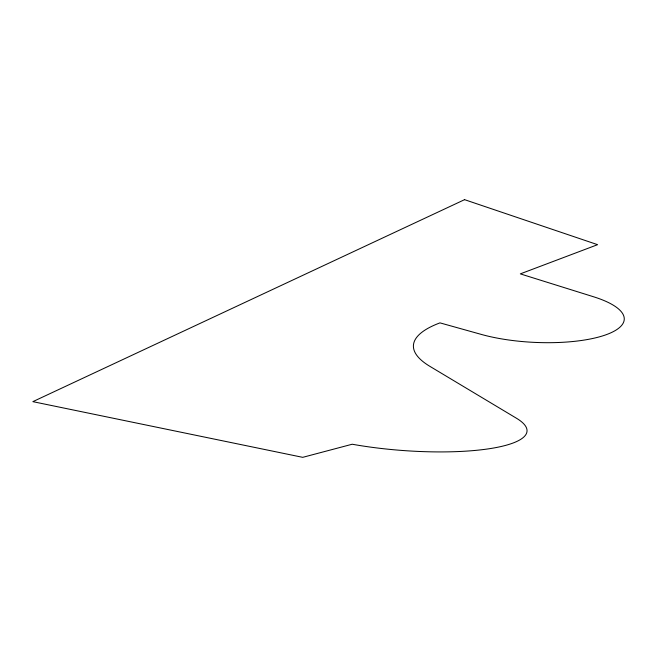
<?xml version="1.0" encoding="UTF-8"?>
<svg xmlns="http://www.w3.org/2000/svg" width="657" height="657" viewBox="0 0 657 657"><rect width="100%" height="100%" fill="white"/><g stroke="black" fill="none" stroke-linecap="round" stroke-linejoin="round"><path stroke-width="0.99" d="M464.573 199.662L32.85 401.649L302.721 457.338L352.201 444.231A124.173 28.818 4.4 0 0 490.475 448.542A124.173 28.818 4.4 0 0 516.418 418.222L429.949 366.384A152.802 43.181 2.6 0 1 439.976 322.874L481.236 334.397A89.212 27.471 2.8 0 0 604.309 335.357A89.212 27.471 2.8 0 0 593.517 296.759L520.311 273.879L597.607 244.675L464.573 199.662"/></g></svg>
